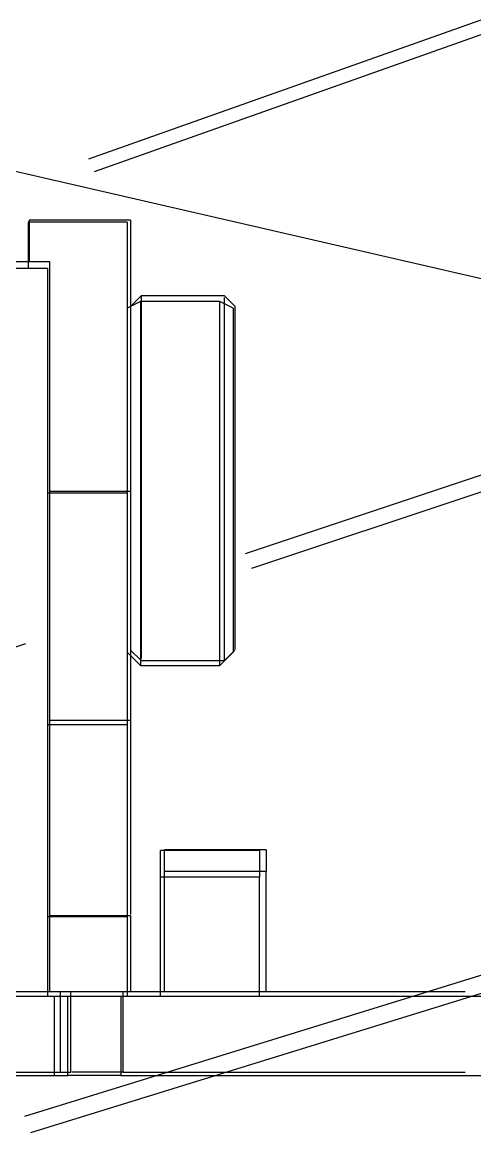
# Model space of a CAD drawing. Extents: x 3 to 592, y 5 to 207.
# Drawn here: x 123.93 to 126.35, y 49.93 to 55.85 of the extents above; entities that cross this region are included whole.
import ezdxf

# ---------------------------------------------------------------- set-up
doc = ezdxf.new("R2010")
doc.units = 0
doc.layers.get('0').update_dxf_attribs({"linetype": 'CONTINUOUS'})

msp = doc.modelspace()

# ---------------------------------------------------------------- linework, layer by layer
at = {"color": 7}
for points in [[(107.773611, 58.772778), (127.070556, 54.327778)], [(124.289581, 55.124152), (130.274676, 57.245741)], [(124.289581, 55.124152), (130.274676, 57.245741)], [(130.302855, 57.175495), (124.31776, 55.053905)], [(130.302855, 57.175495), (124.31776, 55.053905)], [(125.124971, 53.019852), (131.150053, 55.025065)], [(125.124971, 53.019852), (131.150053, 55.025065)], [(131.182565, 54.943922), (125.157483, 52.938708)], [(131.182565, 54.943922), (125.157483, 52.938708)], [(124.495278, 54.786389), (123.966111, 54.786389)], [(123.966111, 54.786389), (123.966111, 54.751111), (123.966111, 54.715833), (123.966111, 54.645278), (123.966111, 54.574722), (123.966111, 54.539444)], [(123.971332, 54.795843), (123.971332, 54.773971), (123.971332, 54.735166), (123.971332, 54.676957), (123.971332, 54.600757), (123.971332, 54.573593)], [(123.971332, 54.795843), (123.971332, 54.773971), (123.971332, 54.735166), (123.971332, 54.676957), (123.971332, 54.600757), (123.971332, 54.573593)], [(123.971332, 54.795843), (123.971332, 54.773971), (123.971332, 54.735166), (123.971332, 54.676957), (123.971332, 54.600757), (123.971332, 54.573593)], [(123.971332, 54.795843), (123.971332, 54.773971), (123.971332, 54.735166), (123.971332, 54.676957), (123.971332, 54.600757), (123.971332, 54.573593)], [(124.513023, 54.795843), (123.971509, 54.795843)], [(124.513023, 54.795843), (123.971509, 54.795843)], [(124.513023, 54.795843), (123.971509, 54.795843)], [(124.513023, 54.795843), (123.971509, 54.795843)], [(124.495278, 54.786389), (124.495278, 54.751111), (124.495278, 54.715833), (124.495278, 54.645278), (124.495278, 54.574722), (124.495278, 54.504167), (124.495278, 54.363056), (124.495278, 54.257222), (124.495278, 54.116111), (124.495278, 53.975), (124.495278, 53.833889), (124.495278, 53.6575), (124.495278, 53.481111), (124.495278, 53.34)], [(124.513023, 54.795843), (124.513023, 54.773971), (124.513023, 54.735166), (124.513023, 54.676957), (124.513023, 54.600757), (124.513023, 54.507271), (124.513023, 54.398263), (124.513023, 54.274791), (124.513023, 54.139324), (124.513023, 53.993274), (124.513023, 53.83911), (124.513023, 53.678596), (124.513023, 53.514554), (124.513023, 53.349102)], [(124.513023, 54.795843), (124.513023, 54.773971), (124.513023, 54.735166), (124.513023, 54.676957), (124.513023, 54.600757), (124.513023, 54.507271), (124.513023, 54.398263), (124.513023, 54.274791), (124.513023, 54.139324), (124.513023, 53.993274), (124.513023, 53.83911), (124.513023, 53.678596), (124.513023, 53.514554), (124.513023, 53.349102)], [(124.513023, 54.795843), (124.513023, 54.773971), (124.513023, 54.735166), (124.513023, 54.676957), (124.513023, 54.600757), (124.513023, 54.507271), (124.513023, 54.398263), (124.513023, 54.274791), (124.513023, 54.139324), (124.513023, 53.993274), (124.513023, 53.83911), (124.513023, 53.678596), (124.513023, 53.514554), (124.513023, 53.349102)], [(124.513023, 54.795843), (124.513023, 54.773971), (124.513023, 54.735166), (124.513023, 54.676957), (124.513023, 54.600757), (124.513023, 54.507271), (124.513023, 54.398263), (124.513023, 54.274791), (124.513023, 54.139324), (124.513023, 53.993274), (124.513023, 53.83911), (124.513023, 53.678596), (124.513023, 53.514554), (124.513023, 53.349102)], [(124.071944, 54.539444), (124.036667, 54.539444), (123.966111, 54.539444), (123.895556, 54.539444), (123.825, 54.539444), (123.719167, 54.539444), (123.613333, 54.539444), (123.5075, 54.539444)], [(124.082457, 54.573664), (124.071874, 54.573664), (124.040124, 54.573664), (123.988971, 54.573664), (123.919827, 54.573664), (123.835513, 54.573664), (123.739557, 54.573664), (123.635135, 54.573664), (123.526832, 54.573664)], [(124.082457, 54.573664), (124.071874, 54.573664), (124.040124, 54.573664), (123.988971, 54.573664), (123.919827, 54.573664), (123.835513, 54.573664), (123.739557, 54.573664), (123.635135, 54.573664), (123.526832, 54.573664)], [(124.082457, 54.573664), (124.071874, 54.573664), (124.040124, 54.573664), (123.988971, 54.573664), (123.919827, 54.573664), (123.835513, 54.573664), (123.739557, 54.573664), (123.635135, 54.573664), (123.526832, 54.573664)], [(124.082457, 54.573664), (124.071874, 54.573664), (124.040124, 54.573664), (123.988971, 54.573664), (123.919827, 54.573664), (123.835513, 54.573664), (123.739557, 54.573664), (123.635135, 54.573664), (123.526832, 54.573664)], [(124.071944, 50.658889), (124.071944, 54.539444)], [(124.082457, 50.684783), (124.082457, 54.573805)], [(124.082457, 50.684783), (124.082457, 54.573805)], [(124.082457, 50.684783), (124.082457, 54.573805)], [(124.082457, 50.684783), (124.082457, 54.573805)], [(124.565833, 54.363056), (124.495278, 54.327778)], [(124.56855, 54.393112), (124.513164, 54.337726)], [(124.56855, 54.393112), (124.513164, 54.337726)], [(124.56855, 54.393112), (124.513164, 54.337726)], [(124.56855, 54.393112), (124.513164, 54.337726)], [(124.989167, 54.363056), (124.565833, 54.363056)], [(124.565833, 54.363056), (124.565833, 54.327778), (124.565833, 54.2925), (124.565833, 54.221944), (124.565833, 54.151389), (124.565833, 54.045556), (124.565833, 53.939722), (124.565833, 53.798611), (124.565833, 53.692778), (124.565833, 53.551667), (124.565833, 53.410556), (124.565833, 53.269444), (124.565833, 53.128333), (124.565833, 52.987222), (124.565833, 52.881389), (124.565833, 52.775556), (124.565833, 52.669722), (124.565833, 52.599167), (124.565833, 52.528611), (124.565833, 52.458056), (124.565833, 52.422778)], [(125.013014, 54.393112), (124.568514, 54.393112)], [(125.013014, 54.393112), (124.568514, 54.393112)], [(125.013014, 54.393112), (124.568514, 54.393112)], [(125.013014, 54.393112), (124.568514, 54.393112)], [(124.56855, 54.393112), (124.56855, 54.353601), (124.56855, 54.305271), (124.56855, 54.238948), (124.56855, 54.155693), (124.56855, 54.057621), (124.56855, 53.946496), (124.56855, 53.824787), (124.56855, 53.694965), (124.56855, 53.559146), (124.56855, 53.420857), (124.56855, 53.282568), (124.56855, 53.147101), (124.56855, 53.016926), (124.56855, 52.895218), (124.56855, 52.784093), (124.56855, 52.686021), (124.56855, 52.603118), (124.56855, 52.536443), (124.56855, 52.488112), (124.56855, 52.458479)], [(124.56855, 54.393112), (124.56855, 54.353601), (124.56855, 54.305271), (124.56855, 54.238948), (124.56855, 54.155693), (124.56855, 54.057621), (124.56855, 53.946496), (124.56855, 53.824787), (124.56855, 53.694965), (124.56855, 53.559146), (124.56855, 53.420857), (124.56855, 53.282568), (124.56855, 53.147101), (124.56855, 53.016926), (124.56855, 52.895218), (124.56855, 52.784093), (124.56855, 52.686021), (124.56855, 52.603118), (124.56855, 52.536443), (124.56855, 52.488112), (124.56855, 52.458479)], [(124.56855, 54.393112), (124.56855, 54.353601), (124.56855, 54.305271), (124.56855, 54.238948), (124.56855, 54.155693), (124.56855, 54.057621), (124.56855, 53.946496), (124.56855, 53.824787), (124.56855, 53.694965), (124.56855, 53.559146), (124.56855, 53.420857), (124.56855, 53.282568), (124.56855, 53.147101), (124.56855, 53.016926), (124.56855, 52.895218), (124.56855, 52.784093), (124.56855, 52.686021), (124.56855, 52.603118), (124.56855, 52.536443), (124.56855, 52.488112), (124.56855, 52.458479)], [(124.56855, 54.393112), (124.56855, 54.353601), (124.56855, 54.305271), (124.56855, 54.238948), (124.56855, 54.155693), (124.56855, 54.057621), (124.56855, 53.946496), (124.56855, 53.824787), (124.56855, 53.694965), (124.56855, 53.559146), (124.56855, 53.420857), (124.56855, 53.282568), (124.56855, 53.147101), (124.56855, 53.016926), (124.56855, 52.895218), (124.56855, 52.784093), (124.56855, 52.686021), (124.56855, 52.603118), (124.56855, 52.536443), (124.56855, 52.488112), (124.56855, 52.458479)], [(125.059722, 54.327778), (124.989167, 54.363056)], [(124.989167, 52.422778), (124.989167, 52.458056), (124.989167, 52.528611), (124.989167, 52.599167), (124.989167, 52.669722), (124.989167, 52.775556), (124.989167, 52.881389), (124.989167, 52.987222), (124.989167, 53.128333), (124.989167, 53.269444), (124.989167, 53.410556), (124.989167, 53.551667), (124.989167, 53.692778), (124.989167, 53.798611), (124.989167, 53.939722), (124.989167, 54.045556), (124.989167, 54.151389), (124.989167, 54.221944), (124.989167, 54.2925), (124.989167, 54.327778), (124.989167, 54.363056)], [(125.013014, 52.448672), (125.013014, 52.488183), (125.013014, 52.536513), (125.013014, 52.602836), (125.013014, 52.686091), (125.013014, 52.784163), (125.013014, 52.895288), (125.013014, 53.016997), (125.013014, 53.146819), (125.013014, 53.282638), (125.013014, 53.420927), (125.013014, 53.559216), (125.013014, 53.694683), (125.013014, 53.824858), (125.013014, 53.946566), (125.013014, 54.057691), (125.013014, 54.155763), (125.013014, 54.238666), (125.013014, 54.305341), (125.013014, 54.353672), (125.013014, 54.383305)], [(125.013014, 52.448672), (125.013014, 52.488183), (125.013014, 52.536513), (125.013014, 52.602836), (125.013014, 52.686091), (125.013014, 52.784163), (125.013014, 52.895288), (125.013014, 53.016997), (125.013014, 53.146819), (125.013014, 53.282638), (125.013014, 53.420927), (125.013014, 53.559216), (125.013014, 53.694683), (125.013014, 53.824858), (125.013014, 53.946566), (125.013014, 54.057691), (125.013014, 54.155763), (125.013014, 54.238666), (125.013014, 54.305341), (125.013014, 54.353672), (125.013014, 54.383305)], [(125.013014, 52.448672), (125.013014, 52.488183), (125.013014, 52.536513), (125.013014, 52.602836), (125.013014, 52.686091), (125.013014, 52.784163), (125.013014, 52.895288), (125.013014, 53.016997), (125.013014, 53.146819), (125.013014, 53.282638), (125.013014, 53.420927), (125.013014, 53.559216), (125.013014, 53.694683), (125.013014, 53.824858), (125.013014, 53.946566), (125.013014, 54.057691), (125.013014, 54.155763), (125.013014, 54.238666), (125.013014, 54.305341), (125.013014, 54.353672), (125.013014, 54.383305)], [(125.013014, 52.448672), (125.013014, 52.488183), (125.013014, 52.536513), (125.013014, 52.602836), (125.013014, 52.686091), (125.013014, 52.784163), (125.013014, 52.895288), (125.013014, 53.016997), (125.013014, 53.146819), (125.013014, 53.282638), (125.013014, 53.420927), (125.013014, 53.559216), (125.013014, 53.694683), (125.013014, 53.824858), (125.013014, 53.946566), (125.013014, 54.057691), (125.013014, 54.155763), (125.013014, 54.238666), (125.013014, 54.305341), (125.013014, 54.353672), (125.013014, 54.383305)], [(125.068577, 54.33755), (125.013191, 54.392936)], [(125.068577, 54.33755), (125.013191, 54.392936)], [(125.068577, 54.33755), (125.013191, 54.392936)], [(125.068577, 54.33755), (125.013191, 54.392936)], [(125.059722, 54.327778), (125.059722, 54.2925), (125.059722, 54.221944), (125.059722, 54.151389), (125.059722, 54.080833), (125.059722, 53.975), (125.059722, 53.869167), (125.059722, 53.763333), (125.059722, 53.622222), (125.059722, 53.516389), (125.059722, 53.375278), (125.059722, 53.234167), (125.059722, 53.093056), (125.059722, 52.987222), (125.059722, 52.881389), (125.059722, 52.775556), (125.059722, 52.669722), (125.059722, 52.599167), (125.059722, 52.563889), (125.059722, 52.493333)], [(125.068577, 54.33755), (125.068577, 54.298744), (125.068577, 54.250766), (125.068577, 54.185502), (125.068577, 54.103658), (125.068577, 54.00735), (125.068577, 53.898341), (125.068577, 53.779455), (125.068577, 53.652808), (125.068577, 53.521222), (125.068577, 53.387519), (125.068577, 53.254522), (125.068577, 53.125052), (125.068577, 53.00158), (125.068577, 52.887633), (125.068577, 52.784622), (125.068577, 52.695369), (125.068577, 52.621639), (125.068577, 52.564841), (125.068577, 52.526036), (125.068577, 52.506633)], [(125.068577, 54.33755), (125.068577, 54.298744), (125.068577, 54.250766), (125.068577, 54.185502), (125.068577, 54.103658), (125.068577, 54.00735), (125.068577, 53.898341), (125.068577, 53.779455), (125.068577, 53.652808), (125.068577, 53.521222), (125.068577, 53.387519), (125.068577, 53.254522), (125.068577, 53.125052), (125.068577, 53.00158), (125.068577, 52.887633), (125.068577, 52.784622), (125.068577, 52.695369), (125.068577, 52.621639), (125.068577, 52.564841), (125.068577, 52.526036), (125.068577, 52.506633)], [(125.068577, 54.33755), (125.068577, 54.298744), (125.068577, 54.250766), (125.068577, 54.185502), (125.068577, 54.103658), (125.068577, 54.00735), (125.068577, 53.898341), (125.068577, 53.779455), (125.068577, 53.652808), (125.068577, 53.521222), (125.068577, 53.387519), (125.068577, 53.254522), (125.068577, 53.125052), (125.068577, 53.00158), (125.068577, 52.887633), (125.068577, 52.784622), (125.068577, 52.695369), (125.068577, 52.621639), (125.068577, 52.564841), (125.068577, 52.526036), (125.068577, 52.506633)], [(125.068577, 54.33755), (125.068577, 54.298744), (125.068577, 54.250766), (125.068577, 54.185502), (125.068577, 54.103658), (125.068577, 54.00735), (125.068577, 53.898341), (125.068577, 53.779455), (125.068577, 53.652808), (125.068577, 53.521222), (125.068577, 53.387519), (125.068577, 53.254522), (125.068577, 53.125052), (125.068577, 53.00158), (125.068577, 52.887633), (125.068577, 52.784622), (125.068577, 52.695369), (125.068577, 52.621639), (125.068577, 52.564841), (125.068577, 52.526036), (125.068577, 52.506633)], [(124.495278, 53.34), (124.071944, 53.34)], [(124.513023, 53.348925), (124.082634, 53.348925)], [(124.513023, 53.348925), (124.082634, 53.348925)], [(124.513023, 53.348925), (124.082634, 53.348925)], [(124.513023, 53.348925), (124.082634, 53.348925)], [(124.495278, 53.34), (124.495278, 52.105278)], [(124.513023, 53.348925), (124.513023, 52.128314)], [(124.513023, 53.348925), (124.513023, 52.128314)], [(124.513023, 53.348925), (124.513023, 52.128314)], [(124.513023, 53.348925), (124.513023, 52.128314)], [(123.952466, 52.537665), (122.74745, 52.136622)], [(123.952466, 52.537665), (122.74745, 52.136622)], [(124.495278, 52.493333), (124.565833, 52.422778)], [(124.513023, 52.504234), (124.568409, 52.448848)], [(124.513023, 52.504234), (124.568409, 52.448848)], [(124.513023, 52.504234), (124.568409, 52.448848)], [(124.513023, 52.504234), (124.568409, 52.448848)], [(124.989167, 52.422778), (125.059722, 52.493333)], [(125.013014, 52.448672), (125.068401, 52.504058)], [(125.013014, 52.448672), (125.068401, 52.504058)], [(125.013014, 52.448672), (125.068401, 52.504058)], [(125.013014, 52.448672), (125.068401, 52.504058)], [(124.565833, 52.422778), (124.989167, 52.422778)], [(124.56855, 52.448672), (125.01305, 52.448672)], [(124.56855, 52.448672), (125.01305, 52.448672)], [(124.56855, 52.448672), (125.01305, 52.448672)], [(124.56855, 52.448672), (125.01305, 52.448672)], [(124.513023, 52.128349), (124.082634, 52.128349)], [(124.513023, 52.128349), (124.082634, 52.128349)], [(124.513023, 52.128349), (124.082634, 52.128349)], [(124.513023, 52.128349), (124.082634, 52.128349)], [(124.513023, 52.128349), (124.513023, 51.985474), (124.513023, 51.844363), (124.513023, 51.708191), (124.513023, 51.579427), (124.513023, 51.460894), (124.513023, 51.354708), (124.513023, 51.263338), (124.513023, 51.188549), (124.513023, 51.132105), (124.513023, 51.094711)], [(124.513023, 52.128349), (124.513023, 51.985474), (124.513023, 51.844363), (124.513023, 51.708191), (124.513023, 51.579427), (124.513023, 51.460894), (124.513023, 51.354708), (124.513023, 51.263338), (124.513023, 51.188549), (124.513023, 51.132105), (124.513023, 51.094711)], [(124.513023, 52.128349), (124.513023, 51.985474), (124.513023, 51.844363), (124.513023, 51.708191), (124.513023, 51.579427), (124.513023, 51.460894), (124.513023, 51.354708), (124.513023, 51.263338), (124.513023, 51.188549), (124.513023, 51.132105), (124.513023, 51.094711)], [(124.513023, 52.128349), (124.513023, 51.985474), (124.513023, 51.844363), (124.513023, 51.708191), (124.513023, 51.579427), (124.513023, 51.460894), (124.513023, 51.354708), (124.513023, 51.263338), (124.513023, 51.188549), (124.513023, 51.132105), (124.513023, 51.094711)], [(124.495278, 52.105278), (124.071944, 52.105278)], [(124.495278, 52.105278), (124.495278, 51.964167), (124.495278, 51.823056), (124.495278, 51.681944), (124.495278, 51.576111), (124.495278, 51.435), (124.495278, 51.329167), (124.495278, 51.258611), (124.495278, 51.188056), (124.495278, 51.1175), (124.495278, 51.082222)], [(123.949436, 50.02002), (130.016326, 51.894946)], [(123.949436, 50.02002), (130.016326, 51.894946)], [(130.046631, 51.805503), (123.97973, 49.930613)], [(130.046631, 51.805503), (123.97973, 49.930613)], [(125.200833, 51.435), (124.671667, 51.435)], [(124.671667, 51.293889), (124.671667, 51.364444), (124.671667, 51.399722), (124.671667, 51.435)], [(124.693574, 51.323593), (124.693574, 51.380743), (124.693574, 51.418843), (124.693574, 51.43754)], [(124.693574, 51.323593), (124.693574, 51.380743), (124.693574, 51.418843), (124.693574, 51.43754)], [(124.693574, 51.323593), (124.693574, 51.380743), (124.693574, 51.418843), (124.693574, 51.43754)], [(124.693574, 51.323593), (124.693574, 51.380743), (124.693574, 51.418843), (124.693574, 51.43754)], [(125.235229, 51.43941), (124.693715, 51.43941)], [(125.235229, 51.43941), (124.693715, 51.43941)], [(125.235229, 51.43941), (124.693715, 51.43941)], [(125.235229, 51.43941), (124.693715, 51.43941)], [(125.200833, 51.435), (125.200833, 51.399722), (125.200833, 51.364444), (125.200833, 51.293889)], [(125.235229, 51.43941), (125.235229, 51.418949), (125.235229, 51.380849), (125.235229, 51.323699)], [(125.235229, 51.43941), (125.235229, 51.418949), (125.235229, 51.380849), (125.235229, 51.323699)], [(125.235229, 51.43941), (125.235229, 51.418949), (125.235229, 51.380849), (125.235229, 51.323699)], [(125.235229, 51.43941), (125.235229, 51.418949), (125.235229, 51.380849), (125.235229, 51.323699)], [(124.671667, 50.658889), (124.671667, 51.293889)], [(125.200833, 51.293889), (124.671667, 51.293889)], [(124.693574, 50.684783), (124.693574, 51.323663)], [(124.693574, 50.684783), (124.693574, 51.323663)], [(124.693574, 50.684783), (124.693574, 51.323663)], [(124.693574, 50.684783), (124.693574, 51.323663)], [(125.235229, 51.323593), (124.693715, 51.323593)], [(125.235229, 51.323593), (124.693715, 51.323593)], [(125.235229, 51.323593), (124.693715, 51.323593)], [(125.235229, 51.323593), (124.693715, 51.323593)], [(125.200833, 50.658889), (125.200833, 51.293889)], [(125.235229, 50.684783), (125.235229, 51.323663)], [(125.235229, 50.684783), (125.235229, 51.323663)], [(125.235229, 50.684783), (125.235229, 51.323663)], [(125.235229, 50.684783), (125.235229, 51.323663)], [(124.495278, 51.082222), (124.071944, 51.082222)], [(124.513023, 51.087584), (124.082634, 51.087584)], [(124.513023, 51.087584), (124.082634, 51.087584)], [(124.513023, 51.087584), (124.082634, 51.087584)], [(124.513023, 51.087584), (124.082634, 51.087584)], [(124.495278, 51.082222), (124.495278, 51.046944), (124.495278, 51.011667), (124.495278, 50.976389), (124.495278, 50.905833), (124.495278, 50.8), (124.495278, 50.694167), (124.495278, 50.658889)], [(124.513023, 51.087584), (124.513023, 51.073826), (124.513023, 51.039959), (124.513023, 50.986337), (124.513023, 50.913312), (124.513023, 50.821943), (124.513023, 50.713287), (124.513023, 50.684712)], [(124.513023, 51.087584), (124.513023, 51.073826), (124.513023, 51.039959), (124.513023, 50.986337), (124.513023, 50.913312), (124.513023, 50.821943), (124.513023, 50.713287), (124.513023, 50.684712)], [(124.513023, 51.087584), (124.513023, 51.073826), (124.513023, 51.039959), (124.513023, 50.986337), (124.513023, 50.913312), (124.513023, 50.821943), (124.513023, 50.713287), (124.513023, 50.684712)], [(124.513023, 51.087584), (124.513023, 51.073826), (124.513023, 51.039959), (124.513023, 50.986337), (124.513023, 50.913312), (124.513023, 50.821943), (124.513023, 50.713287), (124.513023, 50.684712)], [(119.415278, 50.658889), (124.107222, 50.658889)], [(119.415772, 50.684783), (124.138055, 50.684783)], [(119.415772, 50.684783), (124.138055, 50.684783)], [(119.415772, 50.684783), (124.138055, 50.684783)], [(119.415772, 50.684783), (124.138055, 50.684783)], [(124.107222, 50.235556), (124.107222, 50.658889)], [(124.107222, 50.658889), (124.177778, 50.658889)], [(124.13802, 50.684783), (124.192347, 50.684783)], [(124.13802, 50.684783), (124.192347, 50.684783)], [(124.13802, 50.684783), (124.192347, 50.684783)], [(124.13802, 50.684783), (124.192347, 50.684783)], [(124.13802, 50.254218), (124.13802, 50.684606)], [(124.13802, 50.254218), (124.13802, 50.684606)], [(124.13802, 50.254218), (124.13802, 50.684606)], [(124.13802, 50.254218), (124.13802, 50.684606)], [(124.177778, 50.235556), (124.177778, 50.658889)], [(124.177778, 50.658889), (124.213056, 50.658889), (124.248333, 50.658889), (124.283611, 50.658889), (124.354167, 50.658889), (124.389444, 50.658889), (124.46, 50.658889)], [(124.193547, 50.684783), (124.214714, 50.684783), (124.240466, 50.684783), (124.275039, 50.684783), (124.317019, 50.684783), (124.364997, 50.684783), (124.417208, 50.684783), (124.471183, 50.684783)], [(124.193547, 50.684783), (124.214714, 50.684783), (124.240466, 50.684783), (124.275039, 50.684783), (124.317019, 50.684783), (124.364997, 50.684783), (124.417208, 50.684783), (124.471183, 50.684783)], [(124.193547, 50.684783), (124.214714, 50.684783), (124.240466, 50.684783), (124.275039, 50.684783), (124.317019, 50.684783), (124.364997, 50.684783), (124.417208, 50.684783), (124.471183, 50.684783)], [(124.193547, 50.684783), (124.214714, 50.684783), (124.240466, 50.684783), (124.275039, 50.684783), (124.317019, 50.684783), (124.364997, 50.684783), (124.417208, 50.684783), (124.471183, 50.684783)], [(124.193547, 50.254218), (124.193547, 50.684606)], [(124.193547, 50.254218), (124.193547, 50.684606)], [(124.193547, 50.254218), (124.193547, 50.684606)], [(124.193547, 50.254218), (124.193547, 50.684606)], [(124.46, 50.658889), (124.46, 50.235556)], [(124.46, 50.658889), (134.443611, 50.658889)], [(124.471324, 50.684783), (124.471324, 50.254394)], [(124.471324, 50.684783), (126.296244, 50.684783)], [(124.471324, 50.684783), (124.471324, 50.254394)], [(124.471324, 50.684783), (126.296244, 50.684783)], [(124.471324, 50.684783), (124.471324, 50.254394)], [(124.471324, 50.684783), (126.296244, 50.684783)], [(124.471324, 50.684783), (124.471324, 50.254394)], [(124.471324, 50.684783), (126.296244, 50.684783)], [(100.682778, 50.235556), (124.177778, 50.235556)], [(121.968542, 50.254218), (124.193512, 50.254218)], [(121.968542, 50.254218), (124.193512, 50.254218)], [(121.968542, 50.254218), (124.193512, 50.254218)], [(121.968542, 50.254218), (124.193512, 50.254218)], [(124.46, 50.235556), (124.389444, 50.235556), (124.354167, 50.235556), (124.283611, 50.235556), (124.248333, 50.235556), (124.213056, 50.235556), (124.177778, 50.235556)], [(124.471324, 50.254218), (124.416996, 50.254218), (124.365138, 50.254218), (124.31716, 50.254218), (124.274827, 50.254218), (124.240255, 50.254218), (124.214855, 50.254218), (124.19898, 50.254218)], [(124.471324, 50.254218), (124.416996, 50.254218), (124.365138, 50.254218), (124.31716, 50.254218), (124.274827, 50.254218), (124.240255, 50.254218), (124.214855, 50.254218), (124.19898, 50.254218)], [(124.471324, 50.254218), (124.416996, 50.254218), (124.365138, 50.254218), (124.31716, 50.254218), (124.274827, 50.254218), (124.240255, 50.254218), (124.214855, 50.254218), (124.19898, 50.254218)], [(124.471324, 50.254218), (124.416996, 50.254218), (124.365138, 50.254218), (124.31716, 50.254218), (124.274827, 50.254218), (124.240255, 50.254218), (124.214855, 50.254218), (124.19898, 50.254218)], [(124.46, 50.235556), (134.443611, 50.235556)], [(124.471324, 50.254218), (126.296244, 50.254218)], [(124.471324, 50.254218), (126.296244, 50.254218)], [(124.471324, 50.254218), (126.296244, 50.254218)], [(124.471324, 50.254218), (126.296244, 50.254218)]]:
    msp.add_lwpolyline(points, dxfattribs=at)

doc.saveas('drawing.dxf')
